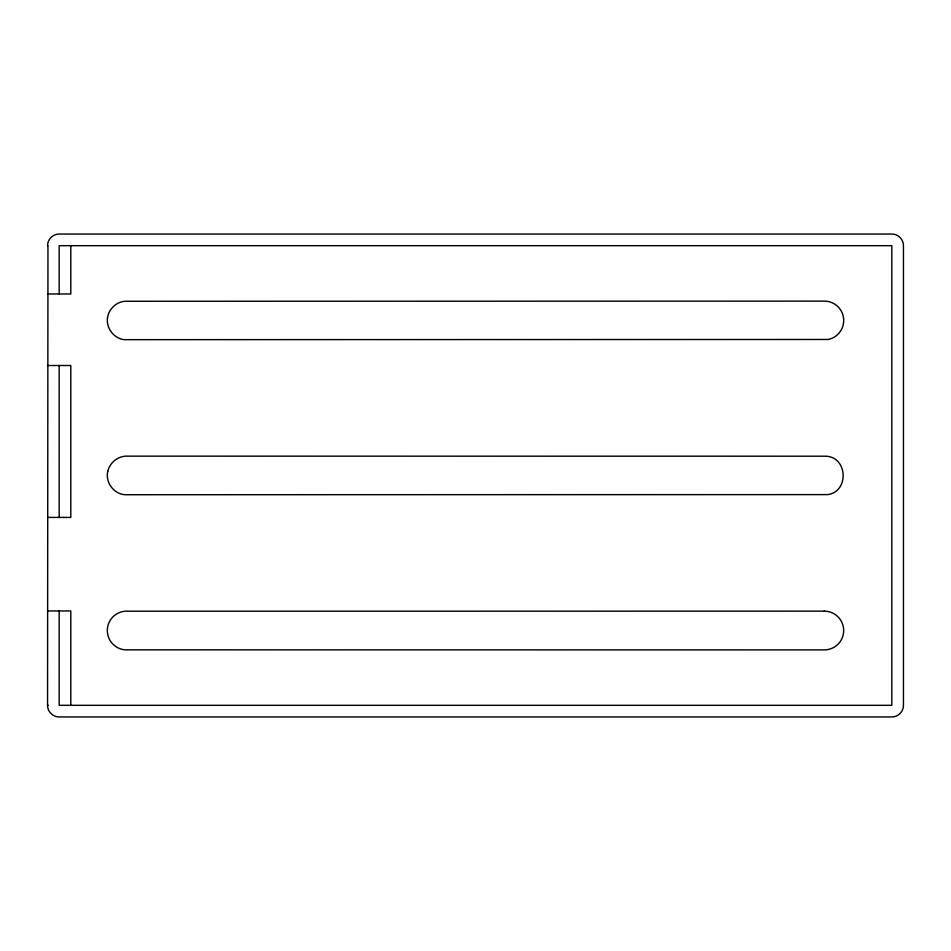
<?xml version="1.0" encoding="UTF-8"?>
<svg xmlns="http://www.w3.org/2000/svg" width="951" height="951" viewBox="0 0 951 951"><rect width="100%" height="100%" fill="white"/><g stroke="black" fill="none" stroke-linecap="round" stroke-linejoin="round"><path stroke-width="1.43" d="M47.55 245.679C47.443 239.438 52.947 233.934 59.176 234.053L891.824 234.053C898.053 233.934 903.557 239.438 903.45 245.679L903.45 705.321C903.557 711.562 898.053 717.066 891.824 716.947L59.176 716.947C52.947 717.066 47.443 711.562 47.55 705.321L47.966 245.679M47.55 293.978L70.802 293.978L70.802 245.679M47.55 365.505L70.802 365.505L70.802 517.415L47.55 517.415M47.55 610.958L70.802 610.958L70.802 705.321M47.55 705.321L48.311 705.321M59.176 293.978L59.176 245.679L891.824 245.679L891.824 705.321L59.176 705.321L59.176 610.958M59.176 365.505L59.176 517.415M107.499 317.86C106.037 328.131 113.799 338.342 124.082 339.673L828.166 339.471A19.377 19.377 0 0 0 825.492 301.134L126.697 301.265C117.27 300.861 108.759 308.647 107.499 317.86M107.748 471.434C105.074 482.93 114.786 495.257 126.697 494.722L827.513 494.615C849.184 491.964 847.947 457.312 826.146 456.207L125.722 456.147C117.175 456.623 109.591 463.066 107.748 471.434M824.303 611.148L128.409 611.22A19.377 19.377 0 0 0 107.392 628.801A19.377 19.377 0 0 0 124.985 649.83L824.303 649.902A19.377 19.377 0 0 0 843.68 630.525A19.377 19.377 0 0 0 824.303 611.148"/></g></svg>
